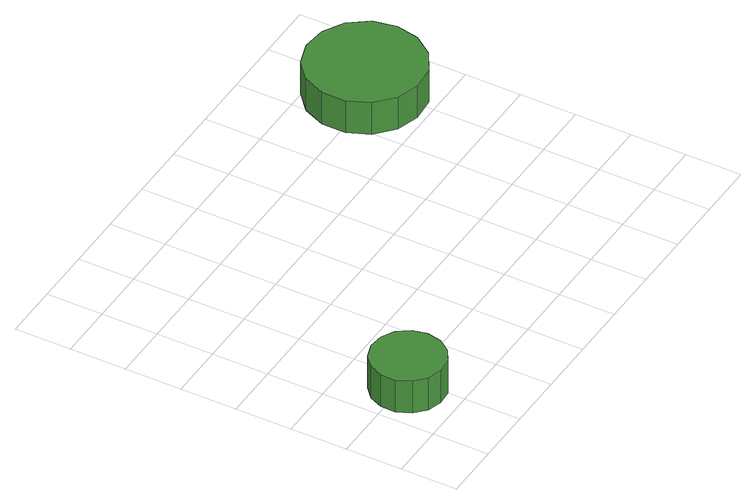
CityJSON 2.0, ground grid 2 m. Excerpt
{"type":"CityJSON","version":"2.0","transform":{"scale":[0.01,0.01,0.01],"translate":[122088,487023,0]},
"CityObjects":{
"tree1":{"type":"SolitaryVegetationObject","attributes":{"function":"something"},"geometry":[{"type":"MultiSurface","lod":"1","boundaries":[[[0,1,2,3,4,5,6,7,8,9,10,11,12,13,14]],[[15,16,17,18,19,20,21,22,23,24,25,26,27,28,29]],[[0,29,28,1]],[[1,28,27,2]],[[2,27,26,3]],[[3,26,25,4]],[[4,25,24,5]],[[5,24,23,6]],[[6,23,22,7]],[[7,22,21,8]],[[8,21,20,9]],[[9,20,19,10]],[[10,19,18,11]],[[11,18,17,12]],[[12,17,16,13]],[[13,16,15,14]],[[14,15,29,0]]]}]},
"tree2":{"type":"SolitaryVegetationObject","attributes":{"function":"something"},"geometry":[{"type":"MultiSurface","lod":"1","boundaries":[[[30,31,32,33,34,35,36,37,38,39,40,41,42,43,44]],[[45,46,47,48,49,50,51,52,53,54,55,56,57,58,59]],[[30,59,58,31]],[[31,58,57,32]],[[32,57,56,33]],[[33,56,55,34]],[[34,55,54,35]],[[35,54,53,36]],[[36,53,52,37]],[[37,52,51,38]],[[38,51,50,39]],[[39,50,49,40]],[[40,49,48,41]],[[41,48,47,42]],[[42,47,46,43]],[[43,46,45,44]],[[44,45,59,30]]]}]}
},
"vertices":[
[291,185,190],[280,237,190],[249,280,190],[203,306,190],[151,312,190],[100,295,190],[61,260,190],[39,211,190],[39,158,190],[61,110,190],[100,74,190],[151,58,190],[203,63,190],[249,90,190],[280,133,190],[280,133,61],[249,90,61],[203,63,61],[151,58,61],[100,74,61],[61,110,61],[39,158,61],[39,211,61],[61,260,61],[100,295,61],[151,312,61],[203,306,61],[249,280,61],[280,237,61],[291,185,61],
[1558,1022,198],[1541,1105,198],[1491,1174,198],[1418,1216,198],[1333,1225,198],[1253,1199,198],[1190,1142,198],[1155,1065,198],[1155,980,198],[1190,903,198],[1253,846,198],[1333,820,198],[1418,828,198],[1491,871,198],[1541,940,198],[1541,940,69],[1491,871,69],[1418,828,69],[1333,820,69],[1253,846,69],[1190,903,69],[1155,980,69],[1155,1065,69],[1190,1142,69],[1253,1199,69],[1333,1225,69],[1418,1216,69],[1491,1174,69],[1541,1105,69],[1558,1022,69]
]}
